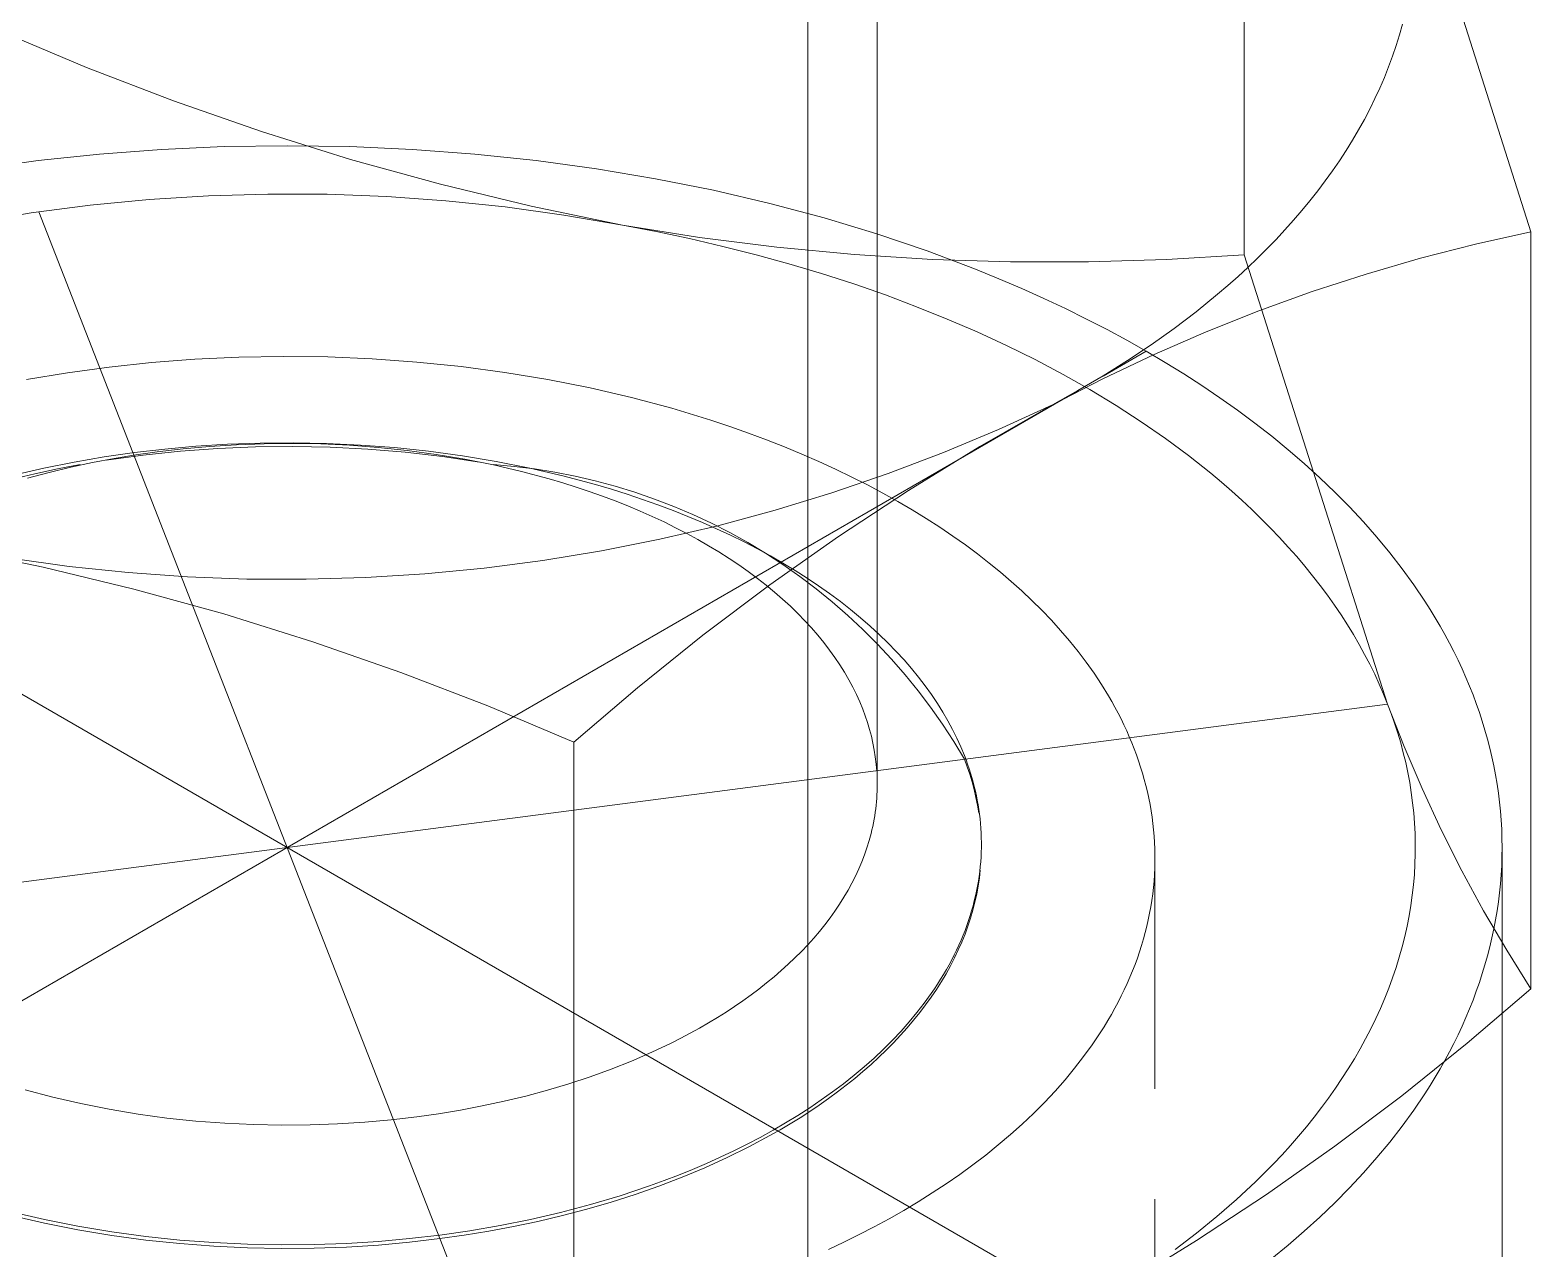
# Model space of a CAD drawing. Header units: millimetres. Extents: x -111 to 4919, y -143 to 3304.
# Drawn here: x 4653.38 to 4662.03, y 1561.4 to 1568.42 of the extents above; entities that cross this region are included whole.
import ezdxf

# ---------------------------------------------------------------- set-up
doc = ezdxf.new("R2010")
doc.units = ezdxf.units.MM
doc.linetypes.add('HIDDEN', pattern=[1.905, 1.27, -0.635])
doc.layers.add('ZANO_R', color=7, linetype='Continuous', lineweight=0)
doc.layers.add('ZANO_R_przerywana', color=7, linetype='HIDDEN', lineweight=0)

msp = doc.modelspace()

# ---------------------------------------------------------------- linework, layer by layer
at = {"layer": 'ZANO_R'}
for p, q in [((4658.2601, 1572.3498), (4658.2601, 1564.0757)), ((4660.375, 1571.4845), (4660.375, 1567.1253)), ((4657.8601, 1559.2657), (4657.8601, 1571.4242)), ((4661.2008, 1569.845), (4662.0266, 1567.2574)), ((4661.2687, 1568.3918), (4661.2859, 1568.4536)), ((4653.7035, 1568.2039), (4653.2086, 1568.4131)), ((4661.2497, 1568.3302), (4661.2687, 1568.3918)), ((4661.2062, 1568.2074), (4661.2288, 1568.2687)), ((4661.2288, 1568.2687), (4661.2497, 1568.3302)), ((4654.2051, 1568.011), (4653.7035, 1568.2039)), ((4661.1818, 1568.1462), (4661.2062, 1568.2074)), ((4661.1277, 1568.0245), (4661.1556, 1568.0853)), ((4661.1556, 1568.0853), (4661.1818, 1568.1462)), ((4654.7126, 1567.8344), (4654.2051, 1568.011)), ((4661.098, 1567.9641), (4661.1277, 1568.0245)), ((4661.0665, 1567.9039), (4661.098, 1567.9641)), ((4655.2255, 1567.6743), (4654.7126, 1567.8344)), ((4660.9983, 1567.7846), (4661.0333, 1567.8441)), ((4661.0333, 1567.8441), (4661.0665, 1567.9039)), ((4654.1372, 1567.7318), (4654.498, 1567.748)), ((4654.498, 1567.748), (4654.8601, 1567.7534)), ((4654.8601, 1567.7534), (4655.2223, 1567.748)), ((4655.2223, 1567.748), (4655.5831, 1567.7318)), ((4660.9617, 1567.7254), (4660.9983, 1567.7846)), ((4653.0778, 1567.6202), (4653.4258, 1567.6676)), ((4653.4258, 1567.6676), (4653.7794, 1567.7049)), ((4653.7794, 1567.7049), (4654.1372, 1567.7318)), ((4655.7434, 1567.531), (4655.2255, 1567.6743)), ((4655.5831, 1567.7318), (4655.9409, 1567.7049)), ((4655.9409, 1567.7049), (4656.2945, 1567.6676)), ((4656.2945, 1567.6676), (4656.6425, 1567.6202)), ((4660.8833, 1567.6083), (4660.9233, 1567.6667)), ((4660.9233, 1567.6667), (4660.9617, 1567.7254)), ((4656.6425, 1567.6202), (4656.9835, 1567.563)), ((4656.9835, 1567.563), (4657.3165, 1567.4964)), ((4660.8416, 1567.5504), (4660.8833, 1567.6083)), ((4654.7496, 1567.4748), (4654.4075, 1567.4648)), ((4655.0918, 1567.4734), (4654.7496, 1567.4748)), ((4656.2657, 1567.4046), (4655.7434, 1567.531)), ((4657.3165, 1567.4964), (4657.6404, 1567.421)), ((4660.7534, 1567.436), (4660.7983, 1567.493)), ((4660.7983, 1567.493), (4660.8416, 1567.5504)), ((4653.7252, 1567.4106), (4653.3858, 1567.3664)), ((4654.0659, 1567.4434), (4653.7252, 1567.4106)), ((4654.4075, 1567.4648), (4654.0659, 1567.4434)), ((4655.4338, 1567.4605), (4655.0918, 1567.4734)), ((4655.7752, 1567.4362), (4655.4338, 1567.4605)), ((4656.1156, 1567.4006), (4655.7752, 1567.4362)), ((4656.4546, 1567.3535), (4656.1156, 1567.4006)), ((4656.7918, 1567.2952), (4656.2657, 1567.4046)), ((4657.6404, 1567.421), (4657.9541, 1567.3372)), ((4660.7069, 1567.3795), (4660.7534, 1567.436)), ((4653.3858, 1567.3664), (4653.0481, 1567.3108)), ((4656.2905, 1560.0512), (4653.4298, 1567.3727)), ((4656.7918, 1567.2952), (4656.4546, 1567.3535)), ((4657.9541, 1567.3372), (4658.2569, 1567.2457)), ((4660.6092, 1567.2682), (4660.6588, 1567.3236)), ((4660.6588, 1567.3236), (4660.7069, 1567.3795)), ((4656.9856, 1567.2584), (4656.7918, 1567.2952)), ((4657.2359, 1567.2253), (4656.7918, 1567.2952)), ((4657.1787, 1567.2179), (4656.9856, 1567.2584)), ((4657.371, 1567.1734), (4657.1787, 1567.2179)), ((4657.6819, 1567.1692), (4657.2359, 1567.2253)), ((4658.2569, 1567.2457), (4658.5479, 1567.1471)), ((4660.5581, 1567.2133), (4660.6092, 1567.2682)), ((4662.0266, 1567.2574), (4661.7076, 1567.1864)), ((4662.0266, 1562.8982), (4662.0266, 1567.2574)), ((4657.5621, 1567.1251), (4657.371, 1567.1734)), ((4658.1295, 1567.127), (4657.6819, 1567.1692)), ((4658.5479, 1567.1471), (4658.8266, 1567.042)), ((4660.4515, 1567.1055), (4660.5055, 1567.1591)), ((4660.5055, 1567.1591), (4660.5581, 1567.2133)), ((4661.7076, 1567.1864), (4661.391, 1567.1052)), ((4657.7516, 1567.073), (4657.5621, 1567.1251)), ((4657.9391, 1567.017), (4657.7516, 1567.073)), ((4658.5781, 1567.0987), (4658.1295, 1567.127)), ((4659.0274, 1567.0844), (4658.5781, 1567.0987)), ((4658.8266, 1567.042), (4658.9611, 1566.9872)), ((4659.477, 1567.0841), (4659.0274, 1567.0844)), ((4659.9263, 1567.0977), (4659.477, 1567.0841)), ((4660.375, 1567.1253), (4659.9263, 1567.0977)), ((4660.3392, 1567.0001), (4660.396, 1567.0524)), ((4660.375, 1567.1253), (4661.2008, 1564.5377)), ((4660.396, 1567.0524), (4660.4515, 1567.1055)), ((4661.391, 1567.1052), (4661.0771, 1567.014)), ((4658.1245, 1566.9572), (4657.9391, 1567.017)), ((4658.3072, 1566.8936), (4658.1245, 1566.9572)), ((4658.9611, 1566.9872), (4659.0925, 1566.931)), ((4660.281, 1566.9484), (4660.3392, 1567.0001)), ((4661.0771, 1567.014), (4660.7663, 1566.9129)), ((4658.487, 1566.8262), (4658.3072, 1566.8936)), ((4659.0925, 1566.931), (4659.2205, 1566.8736)), ((4659.2205, 1566.8736), (4659.3451, 1566.8149)), ((4660.0985, 1566.7974), (4660.2214, 1566.8973)), ((4660.2214, 1566.8973), (4660.281, 1566.9484)), ((4660.7663, 1566.9129), (4660.4589, 1566.8019)), ((4658.6635, 1566.7552), (4658.487, 1566.8262)), ((4659.3451, 1566.8149), (4659.4664, 1566.7551)), ((4659.9708, 1566.7003), (4660.0985, 1566.7974)), ((4660.4589, 1566.8019), (4660.1551, 1566.6811)), ((4658.8364, 1566.6806), (4658.6635, 1566.7552)), ((4659.4664, 1566.7551), (4659.5843, 1566.6942)), ((4659.8384, 1566.6062), (4659.9708, 1566.7003)), ((4659.0054, 1566.6025), (4658.8364, 1566.6806)), ((4659.5843, 1566.6942), (4659.6988, 1566.6324)), ((4659.6988, 1566.6324), (4659.8099, 1566.5697)), ((4660.1551, 1566.6811), (4659.8554, 1566.5508)), ((4654.0796, 1566.5045), (4654.3292, 1566.5236)), ((4654.3292, 1566.5236), (4654.582, 1566.5355)), ((4654.582, 1566.5355), (4654.8373, 1566.5399)), ((4654.8373, 1566.5399), (4655.094, 1566.5368)), ((4655.094, 1566.5368), (4655.351, 1566.526)), ((4655.351, 1566.526), (4655.6075, 1566.5075)), ((4659.1702, 1566.5211), (4659.0054, 1566.6025)), ((4659.8554, 1566.5508), (4659.56, 1566.4109)), ((4659.5618, 1566.4264), (4659.8099, 1566.5697)), ((4659.7018, 1566.5153), (4659.8384, 1566.6062)), ((4659.8099, 1566.5697), (4659.9185, 1566.5056)), ((4653.3594, 1566.4068), (4653.594, 1566.4458)), ((4653.594, 1566.4458), (4653.8343, 1566.4785)), ((4653.8343, 1566.4785), (4654.0796, 1566.5045)), ((4655.6075, 1566.5075), (4655.8623, 1566.4814)), ((4655.8623, 1566.4814), (4656.1144, 1566.4476)), ((4656.1144, 1566.4476), (4656.3628, 1566.4065)), ((4659.3305, 1566.4363), (4659.1702, 1566.5211)), ((4659.4859, 1566.3484), (4659.3305, 1566.4363)), ((4659.5611, 1566.4275), (4659.7018, 1566.5153)), ((4659.9185, 1566.5056), (4660.0256, 1566.4394)), ((4660.0256, 1566.4394), (4660.131, 1566.3714)), ((4656.3628, 1566.4065), (4656.6066, 1566.3581)), ((4656.6066, 1566.3581), (4656.8448, 1566.3028)), ((4659.56, 1566.4109), (4659.2692, 1566.2617)), ((4659.4168, 1566.343), (4659.5611, 1566.4275)), ((4660.131, 1566.3714), (4660.2346, 1566.3013)), ((4649.9104, 1560.8542), (4659.4169, 1566.3428)), ((4659.8099, 1560.8542), (4650.389, 1566.2934)), ((4656.8448, 1566.3028), (4657.0765, 1566.2408)), ((4659.2692, 1566.2617), (4659.4168, 1566.343)), ((4659.6362, 1566.2575), (4659.4859, 1566.3484)), ((4660.2346, 1566.3013), (4660.3362, 1566.2294)), ((4657.0765, 1566.2408), (4657.301, 1566.1726)), ((4659.2692, 1566.2617), (4658.8504, 1566.0213)), ((4658.9581, 1566.119), (4659.2692, 1566.2617)), ((4659.7811, 1566.1637), (4659.6362, 1566.2575)), ((4660.3362, 1566.2294), (4660.4358, 1566.1555)), ((4657.301, 1566.1726), (4657.4103, 1566.1362)), ((4657.4103, 1566.1362), (4657.5175, 1566.0985)), ((4657.5175, 1566.0985), (4657.6226, 1566.0593)), ((4658.6425, 1565.9867), (4658.9581, 1566.119)), ((4659.9205, 1566.0673), (4659.7811, 1566.1637)), ((4660.4358, 1566.1555), (4660.533, 1566.0797)), ((4653.98, 1565.9855), (4654.1548, 1566.0059)), ((4654.112, 1565.9906), (4654.2606, 1566.0079)), ((4654.1548, 1566.0059), (4654.3341, 1566.022)), ((4654.2461, 1565.9938), (4654.4615, 1566.0098)), ((4654.2606, 1566.0079), (4654.413, 1566.0217)), ((4654.3341, 1566.022), (4654.5176, 1566.0336)), ((4654.413, 1566.0217), (4654.569, 1566.0315)), ((4654.4615, 1566.0098), (4654.6773, 1566.0189)), ((4654.5176, 1566.0336), (4654.7047, 1566.0403)), ((4654.569, 1566.0315), (4654.728, 1566.0372)), ((4654.6773, 1566.0189), (4654.8932, 1566.0213)), ((4654.7047, 1566.0403), (4654.8949, 1566.042)), ((4654.728, 1566.0372), (4654.8897, 1566.0386)), ((4654.8897, 1566.0386), (4655.0535, 1566.0355)), ((4654.8932, 1566.0213), (4655.1091, 1566.0168)), ((4654.8949, 1566.042), (4655.0876, 1566.0384)), ((4655.0535, 1566.0355), (4655.2189, 1566.0278)), ((4655.0876, 1566.0384), (4655.2822, 1566.0292)), ((4655.1091, 1566.0168), (4655.3248, 1566.0055)), ((4655.2189, 1566.0278), (4655.3854, 1566.0151)), ((4655.2822, 1566.0292), (4655.478, 1566.0144)), ((4655.3248, 1566.0055), (4655.54, 1565.9875)), ((4655.3854, 1566.0151), (4655.5522, 1565.9976)), ((4655.478, 1566.0144), (4655.6744, 1565.9937)), ((4657.6226, 1566.0593), (4657.7255, 1566.0189)), ((4657.7255, 1566.0189), (4657.826, 1565.9772)), ((4658.8504, 1566.0213), (4658.4393, 1565.7681)), ((4660.054, 1565.9683), (4659.9205, 1566.0673)), ((4660.533, 1566.0797), (4660.6279, 1566.002)), ((4653.4586, 1565.8957), (4653.6329, 1565.9307)), ((4653.6133, 1565.902), (4653.7383, 1565.9288)), ((4653.6329, 1565.9307), (4653.8069, 1565.9606)), ((4653.7383, 1565.9288), (4653.8633, 1565.9524)), ((4653.8069, 1565.9606), (4653.98, 1565.9855)), ((4653.8175, 1565.9415), (4654.0314, 1565.971)), ((4653.8633, 1565.9524), (4653.9879, 1565.973)), ((4653.9879, 1565.973), (4654.112, 1565.9906)), ((4654.0314, 1565.971), (4654.2461, 1565.9938)), ((4655.54, 1565.9875), (4655.7545, 1565.9626)), ((4655.5522, 1565.9976), (4655.7189, 1565.9751)), ((4655.6744, 1565.9937), (4655.8704, 1565.9672)), ((4655.7189, 1565.9751), (4655.8847, 1565.9475)), ((4655.7545, 1565.9626), (4655.9681, 1565.931)), ((4655.8704, 1565.9672), (4656.0654, 1565.9348)), ((4655.8847, 1565.9475), (4656.0488, 1565.9148)), ((4656.0654, 1565.9348), (4656.2586, 1565.8963)), ((4657.826, 1565.9772), (4657.9242, 1565.9344)), ((4657.9242, 1565.9344), (4658.02, 1565.8904)), ((4658.3226, 1565.865), (4658.6425, 1565.9867)), ((4660.1816, 1565.867), (4660.054, 1565.9683)), ((4660.6279, 1566.002), (4660.7203, 1565.9224)), ((4660.7203, 1565.9224), (4660.81, 1565.8411)), ((4653.2763, 1565.8326), (4653.4068, 1565.8635)), ((4653.2846, 1565.8554), (4653.4586, 1565.8957)), ((4653.3648, 1565.8387), (4653.4887, 1565.8719)), ((4653.4068, 1565.8635), (4653.5376, 1565.8915)), ((4653.4887, 1565.8719), (4653.6133, 1565.902)), ((4653.5376, 1565.8915), (4653.6684, 1565.9165)), ((4656.0488, 1565.9148), (4656.2108, 1565.8772)), ((4656.0492, 1565.917), (4656.1677, 1565.9064)), ((4656.1677, 1565.9064), (4656.2857, 1565.8917)), ((4656.2108, 1565.8772), (4656.3698, 1565.8346)), ((4656.2586, 1565.8963), (4656.4491, 1565.8521)), ((4656.2857, 1565.8917), (4656.4031, 1565.873)), ((4656.3698, 1565.8346), (4656.448, 1565.8115)), ((4656.4031, 1565.873), (4656.5199, 1565.8501)), ((4656.4491, 1565.8521), (4656.6362, 1565.802)), ((4656.5199, 1565.8501), (4656.6357, 1565.8232)), ((4657.9988, 1565.7541), (4658.3226, 1565.865)), ((4658.02, 1565.8904), (4658.1134, 1565.8453)), ((4658.1134, 1565.8453), (4658.2043, 1565.7993)), ((4660.243, 1565.8155), (4660.1816, 1565.867)), ((4660.81, 1565.8411), (4660.8969, 1565.7579)), ((4656.448, 1565.8115), (4656.5252, 1565.7872)), ((4656.5252, 1565.7872), (4656.6013, 1565.7618)), ((4656.6013, 1565.7618), (4656.6763, 1565.7352)), ((4656.6357, 1565.8232), (4656.7505, 1565.7923)), ((4656.6362, 1565.802), (4656.7282, 1565.7748)), ((4656.7282, 1565.7748), (4656.819, 1565.7462)), ((4656.7505, 1565.7923), (4656.8642, 1565.7574)), ((4656.819, 1565.7462), (4656.9086, 1565.7163)), ((4656.8642, 1565.7574), (4656.9766, 1565.7186)), ((4657.6715, 1565.654), (4657.9988, 1565.7541)), ((4658.4393, 1565.7681), (4658.0362, 1565.5022)), ((4658.2043, 1565.7993), (4658.2926, 1565.7522)), ((4658.2926, 1565.7522), (4658.3784, 1565.7044)), ((4660.3029, 1565.7635), (4660.243, 1565.8155)), ((4660.3612, 1565.711), (4660.3029, 1565.7635)), ((4660.8969, 1565.7579), (4660.9808, 1565.673)), ((4656.6763, 1565.7352), (4656.7501, 1565.7075)), ((4656.7501, 1565.7075), (4656.8226, 1565.6787)), ((4656.8226, 1565.6787), (4656.8938, 1565.6489)), ((4656.9086, 1565.7163), (4656.9969, 1565.685)), ((4656.9766, 1565.7186), (4657.0876, 1565.6758)), ((4656.9969, 1565.685), (4657.0837, 1565.6524)), ((4657.0876, 1565.6758), (4657.1971, 1565.6293)), ((4658.3784, 1565.7044), (4658.4616, 1565.6557)), ((4660.4179, 1565.658), (4660.3612, 1565.711)), ((4660.473, 1565.6046), (4660.4179, 1565.658)), ((4660.9808, 1565.673), (4661.0616, 1565.5865)), ((4656.8938, 1565.6489), (4656.9635, 1565.618)), ((4656.9635, 1565.618), (4657.0317, 1565.5862)), ((4657.0317, 1565.5862), (4657.0984, 1565.5534)), ((4657.0837, 1565.6524), (4657.169, 1565.6185)), ((4657.169, 1565.6185), (4657.2526, 1565.5834)), ((4657.1971, 1565.6293), (4657.3048, 1565.5789)), ((4657.2526, 1565.5834), (4657.3347, 1565.5471)), ((4657.3048, 1565.5789), (4657.4108, 1565.5249)), ((4657.3411, 1565.565), (4657.6715, 1565.654)), ((4658.4616, 1565.6557), (4658.5422, 1565.6062)), ((4658.5422, 1565.6062), (4658.6201, 1565.556)), ((4660.5264, 1565.5508), (4660.473, 1565.6046)), ((4661.0616, 1565.5865), (4661.1393, 1565.4983)), ((4656.6722, 1565.4203), (4657.0078, 1565.4871)), ((4657.0078, 1565.4871), (4657.3411, 1565.565)), ((4657.0984, 1565.5534), (4657.1634, 1565.5197)), ((4657.1634, 1565.5197), (4657.2268, 1565.4851)), ((4657.2268, 1565.4851), (4657.2884, 1565.4497)), ((4657.3347, 1565.5471), (4657.4149, 1565.5097)), ((4657.4108, 1565.5249), (4657.5147, 1565.4672)), ((4657.4149, 1565.5097), (4657.4933, 1565.4711)), ((4658.0362, 1565.5022), (4657.6415, 1565.224)), ((4658.6201, 1565.556), (4658.6954, 1565.5053)), ((4658.6954, 1565.5053), (4658.7681, 1565.4539)), ((4660.5782, 1565.4965), (4660.5264, 1565.5508)), ((4660.6283, 1565.4419), (4660.5782, 1565.4965)), ((4661.1393, 1565.4983), (4661.2135, 1565.4085)), ((4653.4546, 1565.3265), (4652.9285, 1565.4359)), ((4656.3344, 1565.3648), (4656.6722, 1565.4203)), ((4657.2884, 1565.4497), (4657.3483, 1565.4135)), ((4657.3483, 1565.4135), (4657.4064, 1565.3766)), ((4657.4933, 1565.4711), (4657.5699, 1565.4315)), ((4657.5147, 1565.4672), (4657.6167, 1565.4059)), ((4657.5699, 1565.4315), (4657.6444, 1565.3908)), ((4657.6167, 1565.4059), (4657.7164, 1565.3411)), ((4658.7681, 1565.4539), (4658.8382, 1565.402)), ((4658.8382, 1565.402), (4658.9056, 1565.3497)), ((4660.6768, 1565.3869), (4660.6283, 1565.4419)), ((4661.2135, 1565.4085), (4661.2843, 1565.3171)), ((4653.2657, 1565.3776), (4653.6047, 1565.3306)), ((4653.9769, 1565.2001), (4653.4546, 1565.3265)), ((4653.6047, 1565.3306), (4653.9451, 1565.2949)), ((4655.6544, 1565.2877), (4655.9951, 1565.3206)), ((4655.9951, 1565.3206), (4656.3344, 1565.3648)), ((4657.4064, 1565.3766), (4657.4627, 1565.3389)), ((4657.4627, 1565.3389), (4657.517, 1565.3006)), ((4657.6444, 1565.3908), (4657.717, 1565.3491)), ((4657.7164, 1565.3411), (4657.8138, 1565.2728)), ((4657.717, 1565.3491), (4657.7874, 1565.3065)), ((4658.9056, 1565.3497), (4658.9704, 1565.297)), ((4660.7236, 1565.3317), (4660.6768, 1565.3869)), ((4660.7686, 1565.2761), (4660.7236, 1565.3317)), ((4661.2843, 1565.3171), (4661.3515, 1565.2243)), ((4653.9451, 1565.2949), (4654.2865, 1565.2706)), ((4654.2865, 1565.2706), (4654.6285, 1565.2577)), ((4654.6285, 1565.2577), (4654.9707, 1565.2563)), ((4654.9707, 1565.2563), (4655.3128, 1565.2663)), ((4655.3128, 1565.2663), (4655.6544, 1565.2877)), ((4657.517, 1565.3006), (4657.5695, 1565.2617)), ((4657.5695, 1565.2617), (4657.62, 1565.2222)), ((4657.7874, 1565.3065), (4657.8558, 1565.2631)), ((4657.8138, 1565.2728), (4657.9087, 1565.2012)), ((4657.8558, 1565.2631), (4657.9219, 1565.2188)), ((4658.9704, 1565.297), (4659.0326, 1565.2439)), ((4659.0326, 1565.2439), (4659.0927, 1565.19)), ((4660.812, 1565.2202), (4660.7686, 1565.2761)), ((4654.4948, 1565.0568), (4653.9769, 1565.2001)), ((4657.6415, 1565.224), (4657.2556, 1564.9337)), ((4657.62, 1565.2222), (4657.6685, 1565.1822)), ((4657.6685, 1565.1822), (4657.7151, 1565.1417)), ((4657.7151, 1565.1417), (4657.7597, 1565.1008)), ((4657.9087, 1565.2012), (4658.0011, 1565.1264)), ((4657.9219, 1565.2188), (4657.9859, 1565.1737)), ((4657.9859, 1565.1737), (4658.0476, 1565.1279)), ((4659.0927, 1565.19), (4659.1512, 1565.1349)), ((4660.8538, 1565.1641), (4660.812, 1565.2202)), ((4660.8938, 1565.1078), (4660.8538, 1565.1641)), ((4661.3515, 1565.2243), (4661.415, 1565.1301)), ((4655.0077, 1564.8968), (4654.4948, 1565.0568)), ((4657.7597, 1565.1008), (4657.8023, 1565.0595)), ((4657.8023, 1565.0595), (4657.8429, 1565.0179)), ((4658.0011, 1565.1264), (4658.0909, 1565.0483)), ((4658.0476, 1565.1279), (4658.107, 1565.0815)), ((4658.107, 1565.0815), (4658.1641, 1565.0344)), ((4659.1512, 1565.1349), (4659.2081, 1565.0786)), ((4659.2081, 1565.0786), (4659.2633, 1565.021)), ((4660.9321, 1565.0513), (4660.8938, 1565.1078)), ((4661.415, 1565.1301), (4661.4453, 1565.0826)), ((4661.4453, 1565.0826), (4661.4746, 1565.0346)), ((4657.8429, 1565.0179), (4657.8815, 1564.976)), ((4657.8815, 1564.976), (4657.9181, 1564.9338)), ((4658.0909, 1565.0483), (4658.1779, 1564.9672)), ((4658.1641, 1565.0344), (4658.2189, 1564.9868)), ((4658.1779, 1564.9672), (4658.262, 1564.8831)), ((4658.2189, 1564.9868), (4658.2714, 1564.9387)), ((4659.2633, 1565.021), (4659.3165, 1564.9622)), ((4660.9687, 1564.9946), (4660.9321, 1565.0513)), ((4661.0036, 1564.9378), (4660.9687, 1564.9946)), ((4661.4746, 1565.0346), (4661.503, 1564.9864)), ((4661.503, 1564.9864), (4661.5303, 1564.9379)), ((4655.5152, 1564.7202), (4655.0077, 1564.8968)), ((4657.2556, 1564.9337), (4656.8789, 1564.6316)), ((4657.9181, 1564.9338), (4657.9527, 1564.8914)), ((4657.9527, 1564.8914), (4657.9853, 1564.8489)), ((4658.262, 1564.8831), (4658.3431, 1564.7962)), ((4658.2714, 1564.9387), (4658.3215, 1564.8901)), ((4658.3215, 1564.8901), (4658.3693, 1564.8411)), ((4659.3165, 1564.9622), (4659.3678, 1564.9023)), ((4659.3678, 1564.9023), (4659.4171, 1564.8412)), ((4661.0368, 1564.8808), (4661.0036, 1564.9378)), ((4661.0683, 1564.8237), (4661.0368, 1564.8808)), ((4661.5303, 1564.9379), (4661.5566, 1564.8891)), ((4661.5566, 1564.8891), (4661.582, 1564.84)), ((4657.9853, 1564.8489), (4658.0159, 1564.8062)), ((4658.0159, 1564.8062), (4658.0446, 1564.7635)), ((4658.3431, 1564.7962), (4658.4212, 1564.7064)), ((4658.3693, 1564.8411), (4658.4147, 1564.7918)), ((4659.4171, 1564.8412), (4659.4642, 1564.779)), ((4661.0982, 1564.7666), (4661.0683, 1564.8237)), ((4661.582, 1564.84), (4661.6062, 1564.7906)), ((4656.0167, 1564.5272), (4655.5152, 1564.7202)), ((4658.0446, 1564.7635), (4658.0713, 1564.7208)), ((4658.0713, 1564.7208), (4658.0962, 1564.678)), ((4658.4147, 1564.7918), (4658.4577, 1564.7422)), ((4658.4577, 1564.7422), (4658.4984, 1564.6923)), ((4659.4642, 1564.779), (4659.5092, 1564.7157)), ((4659.5092, 1564.7157), (4659.5517, 1564.6513)), ((4661.1263, 1564.7094), (4661.0982, 1564.7666)), ((4661.1528, 1564.6522), (4661.1263, 1564.7094)), ((4661.6062, 1564.7906), (4661.6294, 1564.741)), ((4661.6294, 1564.741), (4661.6516, 1564.6911)), ((4656.8789, 1564.6316), (4656.5117, 1564.318)), ((4658.0962, 1564.678), (4658.1191, 1564.6353)), ((4658.1191, 1564.6353), (4658.1402, 1564.5926)), ((4658.4212, 1564.7064), (4658.496, 1564.6141)), ((4658.4984, 1564.6923), (4658.5368, 1564.6423)), ((4658.5368, 1564.6423), (4658.5728, 1564.5921)), ((4659.5517, 1564.6513), (4659.5919, 1564.586)), ((4661.1777, 1564.595), (4661.1528, 1564.6522)), ((4661.6516, 1564.6911), (4661.6727, 1564.641)), ((4661.6727, 1564.641), (4661.6927, 1564.5906)), ((4648.5195, 1562.8862), (4661.2008, 1564.5377)), ((4658.1402, 1564.5926), (4658.1594, 1564.5501)), ((4658.1594, 1564.5501), (4658.1768, 1564.5077)), ((4658.496, 1564.6141), (4658.5677, 1564.5191)), ((4658.5728, 1564.5921), (4658.6066, 1564.5419)), ((4658.6066, 1564.5419), (4658.638, 1564.4915)), ((4659.5919, 1564.586), (4659.6111, 1564.5529)), ((4659.6111, 1564.5529), (4659.6296, 1564.5196)), ((4661.2008, 1564.5377), (4661.1777, 1564.595)), ((4661.2217, 1564.4825), (4661.2008, 1564.5377)), ((4661.2008, 1564.5377), (4661.2962, 1564.2929)), ((4661.6927, 1564.5906), (4661.7116, 1564.5401)), ((4661.7116, 1564.5401), (4661.7294, 1564.4893)), ((4656.5117, 1564.318), (4656.0167, 1564.5272)), ((4658.1768, 1564.5077), (4658.1911, 1564.4696)), ((4658.1911, 1564.4696), (4658.2041, 1564.431)), ((4658.5677, 1564.5191), (4658.6359, 1564.4217)), ((4658.638, 1564.4915), (4658.6672, 1564.4412)), ((4659.6296, 1564.5196), (4659.6475, 1564.4861)), ((4659.6475, 1564.4861), (4659.6647, 1564.4524)), ((4659.6647, 1564.4524), (4659.6813, 1564.4184)), ((4661.2411, 1564.4268), (4661.2217, 1564.4825)), ((4661.7294, 1564.4893), (4661.7461, 1564.4384)), ((4658.2041, 1564.431), (4658.2158, 1564.3921)), ((4658.2158, 1564.3921), (4658.2262, 1564.3527)), ((4658.6359, 1564.4217), (4658.7008, 1564.322)), ((4658.6672, 1564.4412), (4658.6942, 1564.391)), ((4658.6942, 1564.391), (4658.719, 1564.3408)), ((4659.6813, 1564.4184), (4659.6972, 1564.3842)), ((4659.6972, 1564.3842), (4659.7124, 1564.3498)), ((4661.2592, 1564.3707), (4661.2411, 1564.4268)), ((4661.2759, 1564.3143), (4661.2592, 1564.3707)), ((4661.7461, 1564.4384), (4661.7617, 1564.3872)), ((4661.7617, 1564.3872), (4661.7762, 1564.3359)), ((4656.5117, 1564.318), (4656.5117, 1559.9589)), ((4658.2262, 1564.3527), (4658.2352, 1564.3131)), ((4658.2352, 1564.3131), (4658.2428, 1564.2731)), ((4658.7008, 1564.322), (4658.7621, 1564.2201)), ((4658.719, 1564.3408), (4658.7416, 1564.2907)), ((4658.7416, 1564.2907), (4658.7621, 1564.2409)), ((4659.7124, 1564.3498), (4659.7269, 1564.3152)), ((4659.7269, 1564.3152), (4659.7407, 1564.2804)), ((4659.7407, 1564.2804), (4659.7538, 1564.2455)), ((4661.2911, 1564.2576), (4661.2759, 1564.3143)), ((4661.2962, 1564.2929), (4661.3993, 1564.0512)), ((4661.7762, 1564.3359), (4661.7895, 1564.2845)), ((4661.7895, 1564.2845), (4661.8017, 1564.2329)), ((4658.2428, 1564.2731), (4658.2491, 1564.2329)), ((4658.2491, 1564.2329), (4658.254, 1564.1925)), ((4658.254, 1564.1925), (4658.2576, 1564.152)), ((4658.7621, 1564.2409), (4658.7716, 1564.2159)), ((4658.7621, 1564.2201), (4658.7783, 1564.1771)), ((4658.7716, 1564.2159), (4658.7807, 1564.1907)), ((4658.7807, 1564.1907), (4658.7893, 1564.1654)), ((4659.7538, 1564.2455), (4659.7661, 1564.2103)), ((4659.7661, 1564.2103), (4659.7778, 1564.175)), ((4661.3048, 1564.2005), (4661.2911, 1564.2576)), ((4661.3171, 1564.1431), (4661.3048, 1564.2005)), ((4661.8017, 1564.2329), (4661.8128, 1564.1812)), ((4658.7783, 1564.1771), (4658.793, 1564.1335)), ((4658.7893, 1564.1654), (4658.7975, 1564.1399)), ((4658.793, 1564.1335), (4658.8064, 1564.0894)), ((4658.7975, 1564.1399), (4658.8052, 1564.1143)), ((4658.8052, 1564.1143), (4658.8124, 1564.0885)), ((4659.7778, 1564.175), (4659.7887, 1564.1395)), ((4659.7887, 1564.1395), (4659.7988, 1564.1038)), ((4659.7988, 1564.1038), (4659.8083, 1564.068)), ((4661.3279, 1564.0854), (4661.3171, 1564.1431)), ((4661.8128, 1564.1812), (4661.8227, 1564.1293)), ((4661.8227, 1564.1293), (4661.8315, 1564.0774)), ((4658.2586, 1564.0157), (4658.2573, 1563.9956)), ((4658.2594, 1564.0358), (4658.2586, 1564.0157)), ((4658.26, 1564.0558), (4658.2594, 1564.0358)), ((4658.2601, 1564.0757), (4658.26, 1564.0558)), ((4658.8064, 1564.0894), (4658.8183, 1564.045)), ((4658.8124, 1564.0885), (4658.8191, 1564.0625)), ((4658.8183, 1564.045), (4658.8288, 1564.0002)), ((4658.8191, 1564.0625), (4658.8254, 1564.0364)), ((4658.8254, 1564.0364), (4658.8312, 1564.0101)), ((4659.8083, 1564.068), (4659.8169, 1564.0321)), ((4659.8169, 1564.0321), (4659.8248, 1563.996)), ((4661.3371, 1564.0275), (4661.3279, 1564.0854)), ((4661.3448, 1563.9693), (4661.3371, 1564.0275)), ((4661.3993, 1564.0512), (4661.51, 1563.8128)), ((4661.8315, 1564.0774), (4661.8391, 1564.0254)), ((4661.8391, 1564.0254), (4661.8455, 1563.9732)), ((4658.2514, 1563.935), (4658.2487, 1563.9148)), ((4658.2537, 1563.9553), (4658.2514, 1563.935)), ((4658.2557, 1563.9755), (4658.2537, 1563.9553)), ((4658.2573, 1563.9956), (4658.2557, 1563.9755)), ((4658.8288, 1564.0002), (4658.8379, 1563.9551)), ((4658.8312, 1564.0101), (4658.8364, 1563.9837)), ((4658.8364, 1563.9837), (4658.8412, 1563.9572)), ((4658.8379, 1563.9551), (4658.8454, 1563.9097)), ((4658.8412, 1563.9572), (4658.8454, 1563.9305)), ((4658.8454, 1563.9305), (4658.8492, 1563.9037)), ((4659.8248, 1563.996), (4659.8319, 1563.9598)), ((4659.8319, 1563.9598), (4659.8382, 1563.9234)), ((4661.351, 1563.9108), (4661.3448, 1563.9693)), ((4661.8455, 1563.9732), (4661.8508, 1563.9211)), ((4658.2383, 1563.8538), (4658.2341, 1563.8334)), ((4658.2422, 1563.8741), (4658.2383, 1563.8538)), ((4658.2456, 1563.8945), (4658.2422, 1563.8741)), ((4658.2487, 1563.9148), (4658.2456, 1563.8945)), ((4658.8492, 1563.9037), (4658.8524, 1563.8767)), ((4658.8524, 1563.8767), (4658.855, 1563.8496)), ((4658.855, 1563.8496), (4658.8571, 1563.8225)), ((4659.8382, 1563.9234), (4659.8437, 1563.887)), ((4659.8437, 1563.887), (4659.8485, 1563.8504)), ((4659.8485, 1563.8504), (4659.8524, 1563.8138)), ((4661.3556, 1563.8522), (4661.351, 1563.9108)), ((4661.3586, 1563.7933), (4661.3556, 1563.8522)), ((4661.8508, 1563.9211), (4661.8549, 1563.8688)), ((4661.8549, 1563.8688), (4661.8578, 1563.8166)), ((4658.2246, 1563.7925), (4658.2135, 1563.7517)), ((4658.2296, 1563.813), (4658.2246, 1563.7925)), ((4658.2341, 1563.8334), (4658.2296, 1563.813)), ((4658.8571, 1563.8225), (4658.8587, 1563.7952)), ((4658.8587, 1563.7952), (4658.8597, 1563.7678)), ((4658.8597, 1563.7678), (4658.8601, 1563.7403)), ((4659.8524, 1563.8138), (4659.8555, 1563.777)), ((4659.8555, 1563.777), (4659.8579, 1563.7402)), ((4661.36, 1563.7343), (4661.3586, 1563.7933)), ((4661.51, 1563.8128), (4661.6282, 1563.5781)), ((4661.8578, 1563.8166), (4661.8596, 1563.7643)), ((4661.8596, 1563.7643), (4661.8601, 1563.712)), ((4658.1867, 1563.6698), (4658.1709, 1563.6289)), ((4658.2009, 1563.7107), (4658.1867, 1563.6698)), ((4658.2135, 1563.7517), (4658.2009, 1563.7107)), ((4658.8593, 1563.685), (4658.858, 1563.6572)), ((4658.86, 1563.7126), (4658.8593, 1563.685)), ((4658.8601, 1563.7403), (4658.86, 1563.7126)), ((4659.8579, 1563.7402), (4659.8594, 1563.7033)), ((4659.8594, 1563.7033), (4659.8601, 1563.6664)), ((4661.358, 1563.6159), (4661.3598, 1563.6751)), ((4661.3598, 1563.6751), (4661.36, 1563.7343)), ((4661.8601, 1563.712), (4661.8596, 1563.6596)), ((4661.8601, 1557.18), (4661.8601, 1563.712)), ((4658.1536, 1563.5881), (4658.1346, 1563.5473)), ((4658.1709, 1563.6289), (4658.1536, 1563.5881)), ((4658.8537, 1563.6014), (4658.8506, 1563.5734)), ((4658.8561, 1563.6293), (4658.8537, 1563.6014)), ((4658.858, 1563.6572), (4658.8561, 1563.6293)), ((4659.859, 1563.5924), (4659.8573, 1563.5553)), ((4659.86, 1563.6294), (4659.859, 1563.5924)), ((4659.8601, 1563.6664), (4659.86, 1563.6294)), ((4661.3546, 1563.5565), (4661.358, 1563.6159)), ((4661.8578, 1563.6073), (4661.8549, 1563.5551)), ((4661.8596, 1563.6596), (4661.8578, 1563.6073)), ((4658.1142, 1563.5067), (4658.0921, 1563.4662)), ((4658.1346, 1563.5473), (4658.1142, 1563.5067)), ((4658.8427, 1563.5172), (4658.8378, 1563.489)), ((4658.8484, 1563.5351), (4658.8415, 1563.4894)), ((4658.847, 1563.5453), (4658.8427, 1563.5172)), ((4658.8506, 1563.5734), (4658.847, 1563.5453)), ((4658.8537, 1563.5806), (4658.8484, 1563.5351)), ((4659.8547, 1563.5182), (4659.8513, 1563.4811)), ((4659.8573, 1563.5553), (4659.8547, 1563.5182)), ((4661.3427, 1563.4374), (4661.3495, 1563.497)), ((4661.3495, 1563.497), (4661.3546, 1563.5565)), ((4661.6282, 1563.5781), (4661.7538, 1563.3473)), ((4661.8508, 1563.5028), (4661.8455, 1563.4507)), ((4661.8549, 1563.5551), (4661.8508, 1563.5028)), ((4658.0684, 1563.4259), (4658.0432, 1563.3858)), ((4658.0921, 1563.4662), (4658.0684, 1563.4259)), ((4658.8262, 1563.4325), (4658.8195, 1563.4043)), ((4658.833, 1563.4436), (4658.8229, 1563.3977)), ((4658.8323, 1563.4608), (4658.8262, 1563.4325)), ((4658.8378, 1563.489), (4658.8323, 1563.4608)), ((4658.8415, 1563.4894), (4658.833, 1563.4436)), ((4659.847, 1563.444), (4659.8419, 1563.4069)), ((4659.8513, 1563.4811), (4659.847, 1563.444)), ((4661.3343, 1563.3778), (4661.3427, 1563.4374)), ((4661.8455, 1563.4507), (4661.8391, 1563.3985)), ((4658.0164, 1563.3459), (4657.9881, 1563.3063)), ((4658.0432, 1563.3858), (4658.0164, 1563.3459)), ((4658.8041, 1563.3476), (4658.7955, 1563.3193)), ((4658.8112, 1563.3517), (4658.7977, 1563.3056)), ((4658.8121, 1563.3759), (4658.8041, 1563.3476)), ((4658.8229, 1563.3977), (4658.8112, 1563.3517)), ((4658.8195, 1563.4043), (4658.8121, 1563.3759)), ((4659.8292, 1563.3327), (4659.8216, 1563.2956)), ((4659.836, 1563.3698), (4659.8292, 1563.3327)), ((4659.8419, 1563.4069), (4659.836, 1563.3698)), ((4661.3243, 1563.3182), (4661.3343, 1563.3778)), ((4661.7538, 1563.3473), (4661.8866, 1563.1206)), ((4661.8315, 1563.3465), (4661.8227, 1563.2946)), ((4661.8391, 1563.3985), (4661.8315, 1563.3465)), ((4657.9582, 1563.267), (4657.9268, 1563.228)), ((4657.9881, 1563.3063), (4657.9582, 1563.267)), ((4658.7764, 1563.2626), (4658.7659, 1563.2343)), ((4658.7827, 1563.2596), (4658.7659, 1563.2135)), ((4658.7863, 1563.2909), (4658.7764, 1563.2626)), ((4658.7977, 1563.3056), (4658.7827, 1563.2596)), ((4658.7955, 1563.3193), (4658.7863, 1563.2909)), ((4659.8132, 1563.2586), (4659.804, 1563.2217)), ((4659.8216, 1563.2956), (4659.8132, 1563.2586)), ((4661.2992, 1563.1991), (4661.3126, 1563.2587)), ((4661.3126, 1563.2587), (4661.3243, 1563.3182)), ((4661.8128, 1563.2427), (4661.8017, 1563.191)), ((4661.8227, 1563.2946), (4661.8128, 1563.2427)), ((4657.8594, 1563.1512), (4657.8235, 1563.1134)), ((4657.8939, 1563.1894), (4657.8594, 1563.1512)), ((4657.9268, 1563.228), (4657.8939, 1563.1894)), ((4658.7474, 1563.1675), (4658.7272, 1563.1216)), ((4658.7429, 1563.1777), (4658.7305, 1563.1494)), ((4658.7547, 1563.206), (4658.7429, 1563.1777)), ((4658.7659, 1563.2135), (4658.7474, 1563.1675)), ((4658.7659, 1563.2343), (4658.7547, 1563.206)), ((4659.7939, 1563.1848), (4659.783, 1563.148)), ((4659.804, 1563.2217), (4659.7939, 1563.1848)), ((4661.2841, 1563.1396), (4661.2992, 1563.1991)), ((4661.8017, 1563.191), (4661.7895, 1563.1394)), ((4657.7862, 1563.076), (4657.7474, 1563.0391)), ((4657.8235, 1563.1134), (4657.7862, 1563.076)), ((4658.6893, 1563.0649), (4658.6742, 1563.0368)), ((4658.7054, 1563.0758), (4658.6818, 1563.0301)), ((4658.7036, 1563.093), (4658.6893, 1563.0649)), ((4658.7174, 1563.1212), (4658.7036, 1563.093)), ((4658.7272, 1563.1216), (4658.7054, 1563.0758)), ((4658.7305, 1563.1494), (4658.7174, 1563.1212)), ((4659.7587, 1563.0746), (4659.7453, 1563.038)), ((4659.7712, 1563.1112), (4659.7587, 1563.0746)), ((4659.783, 1563.148), (4659.7712, 1563.1112)), ((4661.249, 1563.0208), (4661.2674, 1563.0801)), ((4661.2674, 1563.0801), (4661.2841, 1563.1396)), ((4661.7762, 1563.088), (4661.7617, 1563.0367)), ((4661.7895, 1563.1394), (4661.7762, 1563.088)), ((4661.8866, 1563.1206), (4662.0266, 1562.8982)), ((4657.7072, 1563.0027), (4657.6657, 1562.9668)), ((4657.7474, 1563.0391), (4657.7072, 1563.0027)), ((4658.6423, 1562.9809), (4658.6253, 1562.953)), ((4658.6566, 1562.9846), (4658.6296, 1562.9393)), ((4658.6586, 1563.0088), (4658.6423, 1562.9809)), ((4658.6818, 1563.0301), (4658.6566, 1562.9846)), ((4658.6742, 1563.0368), (4658.6586, 1563.0088)), ((4659.7311, 1563.0016), (4659.7161, 1562.9652)), ((4659.7453, 1563.038), (4659.7311, 1563.0016)), ((4661.2289, 1562.9616), (4661.249, 1563.0208)), ((4661.7461, 1562.9855), (4661.7294, 1562.9346)), ((4661.7617, 1563.0367), (4661.7461, 1562.9855)), ((4657.5786, 1562.8967), (4657.5331, 1562.8626)), ((4657.6228, 1562.9315), (4657.5786, 1562.8967)), ((4657.6657, 1562.9668), (4657.6228, 1562.9315)), ((4658.5895, 1562.8976), (4658.5706, 1562.8701)), ((4658.601, 1562.8942), (4658.5706, 1562.8493)), ((4658.6077, 1562.9253), (4658.5895, 1562.8976)), ((4658.6296, 1562.9393), (4658.601, 1562.8942)), ((4658.6253, 1562.953), (4658.6077, 1562.9253)), ((4659.6836, 1562.8929), (4659.6662, 1562.857)), ((4659.7003, 1562.929), (4659.6836, 1562.8929)), ((4659.7161, 1562.9652), (4659.7003, 1562.929)), ((4661.1838, 1562.8436), (4661.2072, 1562.9025)), ((4661.2072, 1562.9025), (4661.2289, 1562.9616)), ((4661.6594, 1562.5846), (4662.0266, 1562.8982)), ((4661.7294, 1562.9346), (4661.7116, 1562.8838)), ((4657.4864, 1562.8291), (4657.4386, 1562.7962)), ((4657.5331, 1562.8626), (4657.4864, 1562.8291)), ((4658.531, 1562.8153), (4658.4888, 1562.761)), ((4658.5386, 1562.8048), (4658.5049, 1562.7606)), ((4658.5706, 1562.8701), (4658.531, 1562.8153)), ((4658.5706, 1562.8493), (4658.5386, 1562.8048)), ((4659.648, 1562.8212), (4659.629, 1562.7856)), ((4659.6662, 1562.857), (4659.648, 1562.8212)), ((4661.1587, 1562.7849), (4661.1838, 1562.8436)), ((4661.6927, 1562.8333), (4661.6727, 1562.7829)), ((4661.7116, 1562.8838), (4661.6927, 1562.8333)), ((4657.3393, 1562.7324), (4657.2881, 1562.7016)), ((4657.3895, 1562.7639), (4657.3393, 1562.7324)), ((4657.4386, 1562.7962), (4657.3895, 1562.7639)), ((4658.4888, 1562.761), (4658.4442, 1562.7073)), ((4658.5049, 1562.7606), (4658.4696, 1562.7167)), ((4659.6092, 1562.7501), (4659.5886, 1562.7149)), ((4659.629, 1562.7856), (4659.6092, 1562.7501)), ((4661.1037, 1562.6682), (4661.132, 1562.7264)), ((4661.132, 1562.7264), (4661.1587, 1562.7849)), ((4661.6516, 1562.7328), (4661.6294, 1562.6829)), ((4661.6727, 1562.7829), (4661.6516, 1562.7328)), ((4657.1826, 1562.6421), (4657.1284, 1562.6134)), ((4657.2359, 1562.6714), (4657.1826, 1562.6421)), ((4657.2881, 1562.7016), (4657.2359, 1562.6714)), ((4658.3971, 1562.6542), (4658.3477, 1562.6017)), ((4658.4327, 1562.6732), (4658.3941, 1562.6301)), ((4658.4442, 1562.7073), (4658.3971, 1562.6542)), ((4658.4696, 1562.7167), (4658.4327, 1562.6732)), ((4659.5452, 1562.6449), (4659.5224, 1562.6102)), ((4659.5673, 1562.6798), (4659.5452, 1562.6449)), ((4659.5886, 1562.7149), (4659.5673, 1562.6798)), ((4661.0737, 1562.6102), (4661.1037, 1562.6682)), ((4661.6062, 1562.6333), (4661.582, 1562.5839)), ((4661.6294, 1562.6829), (4661.6062, 1562.6333)), ((4657.0734, 1562.5856), (4656.9607, 1562.5322)), ((4657.1284, 1562.6134), (4657.0734, 1562.5856)), ((4658.2958, 1562.55), (4658.2416, 1562.4991)), ((4658.3123, 1562.5453), (4658.269, 1562.5037)), ((4658.3477, 1562.6017), (4658.2958, 1562.55)), ((4658.354, 1562.5875), (4658.3123, 1562.5453)), ((4658.3941, 1562.6301), (4658.354, 1562.5875)), ((4659.4988, 1562.5757), (4659.4494, 1562.5073)), ((4659.5224, 1562.6102), (4659.4988, 1562.5757)), ((4661.009, 1562.4951), (4661.0421, 1562.5525)), ((4661.0421, 1562.5525), (4661.0737, 1562.6102)), ((4661.2827, 1562.2825), (4661.6594, 1562.5846)), ((4661.582, 1562.5839), (4661.5566, 1562.5348)), ((4656.8451, 1562.482), (4656.7269, 1562.4351)), ((4656.9607, 1562.5322), (4656.8451, 1562.482)), ((4658.2242, 1562.4626), (4658.178, 1562.422)), ((4658.2416, 1562.4991), (4658.1852, 1562.4489)), ((4658.269, 1562.5037), (4658.2242, 1562.4626)), ((4659.4494, 1562.5073), (4659.3971, 1562.44)), ((4660.9742, 1562.438), (4661.009, 1562.4951)), ((4661.5303, 1562.486), (4661.503, 1562.4375)), ((4661.5566, 1562.5348), (4661.5303, 1562.486)), ((4656.6065, 1562.3914), (4656.4842, 1562.3511)), ((4656.7269, 1562.4351), (4656.6065, 1562.3914)), ((4658.1265, 1562.3997), (4658.0658, 1562.3514)), ((4658.1303, 1562.382), (4658.0811, 1562.3426)), ((4658.1852, 1562.4489), (4658.1265, 1562.3997)), ((4658.178, 1562.422), (4658.1303, 1562.382)), ((4659.3421, 1562.3736), (4659.2843, 1562.3082)), ((4659.3971, 1562.44), (4659.3421, 1562.3736)), ((4660.8999, 1562.325), (4660.9378, 1562.3813)), ((4660.9378, 1562.3813), (4660.9742, 1562.438)), ((4661.4746, 1562.3893), (4661.4453, 1562.3413)), ((4661.503, 1562.4375), (4661.4746, 1562.3893)), ((4653.5095, 1562.2743), (4653.3505, 1562.3168)), ((4656.3605, 1562.3142), (4656.2358, 1562.2806)), ((4656.4842, 1562.3511), (4656.3605, 1562.3142)), ((4658.0029, 1562.304), (4657.938, 1562.2577)), ((4658.0306, 1562.3039), (4657.9788, 1562.2658)), ((4658.0658, 1562.3514), (4658.0029, 1562.304)), ((4658.0811, 1562.3426), (4658.0306, 1562.3039)), ((4659.2843, 1562.3082), (4659.2239, 1562.2439)), ((4660.8605, 1562.269), (4660.8999, 1562.325)), ((4661.415, 1562.2938), (4661.3515, 1562.1996)), ((4661.4453, 1562.3413), (4661.415, 1562.2938)), ((4653.6714, 1562.2366), (4653.5095, 1562.2743)), ((4653.8356, 1562.204), (4653.6714, 1562.2366)), ((4654.0014, 1562.1764), (4653.8356, 1562.204)), ((4655.8587, 1562.1993), (4655.7332, 1562.1785)), ((4655.9845, 1562.2232), (4655.8587, 1562.1993)), ((4656.1103, 1562.2502), (4655.9845, 1562.2232)), ((4656.2358, 1562.2806), (4656.1103, 1562.2502)), ((4657.8712, 1562.2124), (4657.8025, 1562.1682)), ((4657.938, 1562.2577), (4657.8712, 1562.2124)), ((4657.9256, 1562.2284), (4657.8712, 1562.1917)), ((4657.9788, 1562.2658), (4657.9256, 1562.2284)), ((4659.2239, 1562.2439), (4659.1609, 1562.1808)), ((4660.777, 1562.1584), (4660.8195, 1562.2135)), ((4660.8195, 1562.2135), (4660.8605, 1562.269)), ((4660.8968, 1561.9923), (4661.2827, 1562.2825)), ((4661.3515, 1562.1996), (4661.2843, 1562.1068)), ((4654.1681, 1562.1538), (4654.0014, 1562.1764)), ((4654.3349, 1562.1363), (4654.1681, 1562.1538)), ((4654.5014, 1562.1237), (4654.3349, 1562.1363)), ((4654.6668, 1562.1159), (4654.5014, 1562.1237)), ((4654.8306, 1562.1128), (4654.6668, 1562.1159)), ((4654.9923, 1562.1142), (4654.8306, 1562.1128)), ((4655.1513, 1562.1199), (4654.9923, 1562.1142)), ((4655.3073, 1562.1298), (4655.1513, 1562.1199)), ((4655.4597, 1562.1435), (4655.3073, 1562.1298)), ((4655.6083, 1562.1608), (4655.4597, 1562.1435)), ((4655.7332, 1562.1785), (4655.6083, 1562.1608)), ((4657.7321, 1562.1252), (4657.6599, 1562.0833)), ((4657.7587, 1562.1205), (4657.7007, 1562.086)), ((4657.8025, 1562.1682), (4657.7321, 1562.1252)), ((4657.8155, 1562.1557), (4657.7587, 1562.1205)), ((4657.8712, 1562.1917), (4657.8155, 1562.1557)), ((4659.0955, 1562.1189), (4659.0277, 1562.0583)), ((4659.1609, 1562.1808), (4659.0955, 1562.1189)), ((4660.7331, 1562.1038), (4660.777, 1562.1584)), ((4657.5861, 1562.0426), (4657.5109, 1562.0032)), ((4657.6416, 1562.0523), (4657.5204, 1561.9873)), ((4657.6599, 1562.0833), (4657.5861, 1562.0426)), ((4657.7007, 1562.086), (4657.6416, 1562.0523)), ((4659.0277, 1562.0583), (4658.9577, 1561.9989)), ((4660.6408, 1561.9959), (4660.6877, 1562.0496)), ((4660.6877, 1562.0496), (4660.7331, 1562.1038)), ((4661.2843, 1562.1068), (4661.2135, 1562.0154)), ((4657.4342, 1561.965), (4657.3561, 1561.928)), ((4657.5204, 1561.9873), (4657.3953, 1561.9256)), ((4657.5109, 1562.0032), (4657.4342, 1561.965)), ((4658.8855, 1561.9408), (4658.8113, 1561.8841)), ((4658.9577, 1561.9989), (4658.8855, 1561.9408)), ((4660.5022, 1561.7141), (4660.8968, 1561.9923)), ((4660.5429, 1561.8902), (4660.5925, 1561.9428)), ((4660.5925, 1561.9428), (4660.6408, 1561.9959)), ((4661.2135, 1562.0154), (4661.1393, 1561.9256)), ((4657.1963, 1561.8581), (4657.1148, 1561.8251)), ((4657.2668, 1561.8673), (4657.1353, 1561.8125)), ((4657.2768, 1561.8924), (4657.1963, 1561.8581)), ((4657.3953, 1561.9256), (4657.2668, 1561.8673)), ((4657.3561, 1561.928), (4657.2768, 1561.8924)), ((4658.8113, 1561.8841), (4658.7351, 1561.8288)), ((4660.4918, 1561.8381), (4660.5429, 1561.8902)), ((4661.1393, 1561.9256), (4661.0616, 1561.8374)), ((4657.0323, 1561.7935), (4656.949, 1561.7632)), ((4657.1353, 1561.8125), (4657.0012, 1561.7612)), ((4657.1148, 1561.8251), (4657.0323, 1561.7935)), ((4658.657, 1561.7749), (4658.5772, 1561.7225)), ((4658.7351, 1561.8288), (4658.657, 1561.7749)), ((4660.3858, 1561.7357), (4660.4395, 1561.7866)), ((4660.4395, 1561.7866), (4660.4918, 1561.8381)), ((4661.0616, 1561.8374), (4660.9808, 1561.7509)), ((4656.78, 1561.7067), (4656.6087, 1561.6556)), ((4656.8648, 1561.7135), (4656.7267, 1561.6694)), ((4656.949, 1561.7632), (4656.78, 1561.7067)), ((4657.0012, 1561.7612), (4656.8648, 1561.7135)), ((4658.5772, 1561.7225), (4658.4958, 1561.6715)), ((4660.0991, 1561.4482), (4660.5022, 1561.7141)), ((4660.2172, 1561.5866), (4660.3308, 1561.6853)), ((4660.3308, 1561.6853), (4660.3858, 1561.7357)), ((4660.9808, 1561.7509), (4660.8969, 1561.666)), ((4653.4617, 1561.569), (4653.2712, 1561.6133)), ((4656.4357, 1561.61), (4656.2617, 1561.5697)), ((4656.6087, 1561.6556), (4656.4357, 1561.61)), ((4656.5871, 1561.6289), (4656.4465, 1561.5919)), ((4656.7267, 1561.6694), (4656.5871, 1561.6289)), ((4658.4129, 1561.6219), (4658.3285, 1561.5739)), ((4658.4958, 1561.6715), (4658.4129, 1561.6219)), ((4660.8969, 1561.666), (4660.81, 1561.5828)), ((4653.4617, 1561.5483), (4653.2712, 1561.5926)), ((4653.6548, 1561.5306), (4653.4617, 1561.569)), ((4653.6548, 1561.5099), (4653.4617, 1561.5483)), ((4653.8499, 1561.4982), (4653.6548, 1561.5306)), ((4653.8499, 1561.4774), (4653.6548, 1561.5099)), ((4656.0874, 1561.5347), (4655.9134, 1561.5048)), ((4656.1636, 1561.5286), (4656.0221, 1561.5021)), ((4656.2617, 1561.5697), (4656.0874, 1561.5347)), ((4656.3052, 1561.5585), (4656.1636, 1561.5286)), ((4656.4465, 1561.5919), (4656.3052, 1561.5585)), ((4658.2429, 1561.5274), (4658.156, 1561.4824)), ((4658.3285, 1561.5739), (4658.2429, 1561.5274)), ((4660.0988, 1561.4903), (4660.2172, 1561.5866)), ((4660.81, 1561.5828), (4660.7203, 1561.5015)), ((4654.0459, 1561.4716), (4653.8499, 1561.4982)), ((4654.0459, 1561.4509), (4653.8499, 1561.4774)), ((4654.2422, 1561.451), (4654.0459, 1561.4716)), ((4654.2422, 1561.4303), (4654.0459, 1561.4509)), ((4654.4381, 1561.4362), (4654.2422, 1561.451)), ((4654.4381, 1561.4154), (4654.2422, 1561.4303)), ((4654.6327, 1561.427), (4654.4381, 1561.4362)), ((4654.8254, 1561.4234), (4654.6327, 1561.427)), ((4655.0156, 1561.425), (4654.8254, 1561.4234)), ((4655.2027, 1561.4318), (4655.0156, 1561.425)), ((4655.3862, 1561.4433), (4655.2027, 1561.4318)), ((4655.3862, 1561.4226), (4655.2027, 1561.411)), ((4655.5655, 1561.4595), (4655.3862, 1561.4433)), ((4655.5655, 1561.4387), (4655.3862, 1561.4226)), ((4655.7403, 1561.4799), (4655.5655, 1561.4595)), ((4655.7403, 1561.4592), (4655.5655, 1561.4387)), ((4655.9134, 1561.5048), (4655.7403, 1561.4799)), ((4655.8809, 1561.479), (4655.7403, 1561.4592)), ((4656.0221, 1561.5021), (4655.8809, 1561.479)), ((4658.068, 1561.4389), (4657.9791, 1561.3969)), ((4658.156, 1561.4824), (4658.068, 1561.4389)), ((4659.6879, 1561.1949), (4660.0991, 1561.4482)), ((4659.9759, 1561.3968), (4660.0988, 1561.4903)), ((4660.6279, 1561.4219), (4660.533, 1561.3442)), ((4660.7203, 1561.5015), (4660.6279, 1561.4219)), ((4654.6327, 1561.4063), (4654.4381, 1561.4154)), ((4654.8254, 1561.4026), (4654.6327, 1561.4063)), ((4655.0156, 1561.4043), (4654.8254, 1561.4026)), ((4655.2027, 1561.411), (4655.0156, 1561.4043))]:
    msp.add_line(p, q, dxfattribs=at)
at = {"layer": 'ZANO_R_przerywana'}
msp.add_line((4659.8601, 1563.5924), (4659.8601, 1465.6736), dxfattribs=at)

doc.saveas('drawing.dxf')
